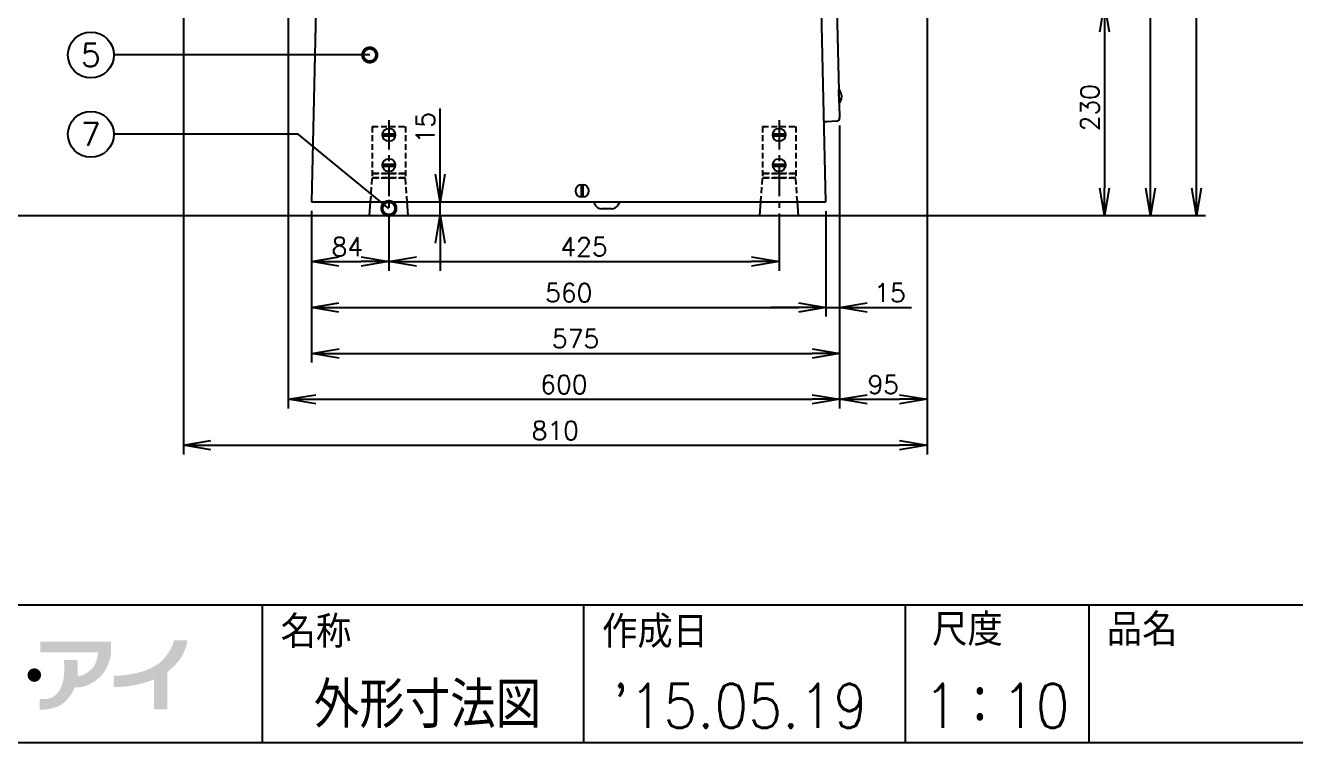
# Model space of a CAD drawing. Extents: x 230 to 4050, y 0 to 2754.
# Drawn here: x 1172 to 2555, y 0 to 781 of the extents above; entities that cross this region are included whole.
import ezdxf
from ezdxf.enums import TextEntityAlignment as Align

# ---------------------------------------------------------------- set-up
doc = ezdxf.new("R2010")
doc.units = 0
doc.header["$PDMODE"] = 3
doc.linetypes.add('CENTER', pattern=[50.8, 31.75, -6.35, 6.35, -6.35])
doc.linetypes.add('HIDDEN', pattern=[9.525, 6.35, -3.175])
doc.layers.get('0').update_dxf_attribs({"linetype": 'CONTINUOUS'})
doc.layers.get('DEFPOINTS').update_dxf_attribs({"linetype": 'CONTINUOUS'})
for name, color, linetype in [('DANMEN', 7, 'CONTINUOUS'), ('SUNPOU', 7, 'CONTINUOUS'), ('WAKU', 7, 'CONTINUOUS')]:
    doc.layers.add(name, color=color, linetype=linetype)
doc.styles.get("Standard").update_dxf_attribs({"font": 'SIMPLEX.shx', "bigfont": 'extfont.shx'})
doc.dimstyles.get("Standard").update_dxf_attribs({"dimscale": 10, "dimtxt": 2, "dimasz": 3, "dimexe": 1, "dimexo": 1, "dimgap": 0.6, "dimtad": 3, "dimdec": 0, "dimzin": 0, "dimdsep": 46, "dimtxsty": 'STANDARD', "dimblk1": 'OPEN', "dimblk2": 'OPEN', "dimsah": 1, "dimcen": 1.5, "dimadec": 0, "dimazin": 0, "dimtfac": 1, "dimtdec": 0, "dimtmove": 0, "dimatfit": 0, "dimldrblk": 'DOTSMALL', "dimfxl": 1, "dimtvp": 1, "dimtolj": 1, "dimtzin": 0, "dimarcsym": 0})

# ---------------------------------------------------------------- blocks, each defined once
blk = doc.blocks.new('_OPEN')
at = {"color": 0, "linetype": 'ByBlock'}
for p, q in [((-1, 0.167), (0, 0)), ((0, 0), (-1, -0.167)), ((0, 0), (-1, 0))]:
    blk.add_line(p, q, dxfattribs=at)
blk = doc.blocks.new('*D2')
at = {"layer": 'DEFPOINTS', "color": 0}
for p in [(1483.6, 588.6), (1567.9, 573.7), (1567.9, 523.7)]:
    blk.add_point(p, dxfattribs=at)
at = {"layer": 'SUNPOU', "color": 0, "lineweight": -2}
for p, q in [((1483.6, 578.6), (1483.6, 513.7)), ((1567.9, 563.7), (1567.9, 513.7)), ((1513.6, 523.7), (1537.9, 523.7))]:
    blk.add_line(p, q, dxfattribs=at)
at = {"layer": 'SUNPOU', "color": 0, "lineweight": -2, "xscale": 30, "yscale": 30, "zscale": 30, "rotation": 180}
blk.add_blockref('_OPEN', (1483.6, 523.7), dxfattribs=at)
at = {"layer": 'SUNPOU', "color": 0, "lineweight": -2, "xscale": 30, "yscale": 30, "zscale": 30}
blk.add_blockref('_OPEN', (1567.9, 523.7), dxfattribs=at)
at = {"layer": 'SUNPOU', "color": 0, "insert": (1522.7, 539.7), "char_height": 20, "attachment_point": 5}
blk.add_mtext('\\A1;84', dxfattribs=at)
blk = doc.blocks.new('_DotSmall')
at = {"color": 0, "linetype": 'ByBlock', "const_width": 0.5}
blk.add_lwpolyline([(-0.0625, 0, 1), (0.0625, 0, 1)], format="xyb", close=True, dxfattribs=at)
blk = doc.blocks.new('*D3')
at = {"layer": 'DEFPOINTS', "color": 0}
for p in [(1567.9, 573.7), (1992.9, 573.7), (1992.9, 523.7)]:
    blk.add_point(p, dxfattribs=at)
at = {"layer": 'SUNPOU', "color": 0, "lineweight": -2}
for p, q in [((1567.9, 563.7), (1567.9, 513.7)), ((1992.9, 563.7), (1992.9, 513.7)), ((1597.9, 523.7), (1962.9, 523.7))]:
    blk.add_line(p, q, dxfattribs=at)
at = {"layer": 'SUNPOU', "color": 0, "lineweight": -2, "xscale": 30, "yscale": 30, "zscale": 30, "rotation": 180}
blk.add_blockref('_OPEN', (1567.9, 523.7), dxfattribs=at)
at = {"layer": 'SUNPOU', "color": 0, "lineweight": -2, "xscale": 30, "yscale": 30, "zscale": 30}
blk.add_blockref('_OPEN', (1992.9, 523.7), dxfattribs=at)
at = {"layer": 'SUNPOU', "color": 0, "insert": (1780.4, 539.7), "char_height": 20, "attachment_point": 5}
blk.add_mtext('\\A1;425', dxfattribs=at)
blk = doc.blocks.new('*D4')
at = {"layer": 'DEFPOINTS', "color": 0}
for p in [(1483.6, 588.6), (2043.9, 588.7), (2043.9, 473.7)]:
    blk.add_point(p, dxfattribs=at)
at = {"layer": 'SUNPOU', "color": 0, "lineweight": -2}
for p, q in [((1483.6, 578.6), (1483.6, 463.7)), ((2043.9, 578.7), (2043.9, 463.7)), ((1513.6, 473.7), (2013.9, 473.7))]:
    blk.add_line(p, q, dxfattribs=at)
at = {"layer": 'SUNPOU', "color": 0, "lineweight": -2, "xscale": 30, "yscale": 30, "zscale": 30, "rotation": 180}
blk.add_blockref('_OPEN', (1483.6, 473.7), dxfattribs=at)
at = {"layer": 'SUNPOU', "color": 0, "lineweight": -2, "xscale": 30, "yscale": 30, "zscale": 30}
blk.add_blockref('_OPEN', (2043.9, 473.7), dxfattribs=at)
at = {"layer": 'SUNPOU', "color": 0, "insert": (1763.8, 489.7), "char_height": 20, "attachment_point": 5}
blk.add_mtext('\\A1;560', dxfattribs=at)
blk = doc.blocks.new('*D6')
at = {"layer": 'DEFPOINTS', "color": 0}
for p in [(2154, 1423.8), (1344.1, 1137), (2154, 323.7)]:
    blk.add_point(p, dxfattribs=at)
at = {"layer": 'SUNPOU', "color": 0, "lineweight": -2}
for p, q in [((2154, 1413.8), (2154, 313.7)), ((1344.1, 1127), (1344.1, 313.7)), ((1374.1, 323.7), (2124, 323.7))]:
    blk.add_line(p, q, dxfattribs=at)
at = {"layer": 'SUNPOU', "color": 0, "lineweight": -2, "xscale": 30, "yscale": 30, "zscale": 30, "rotation": 180}
blk.add_blockref('_OPEN', (1344.1, 323.7), dxfattribs=at)
at = {"layer": 'SUNPOU', "color": 0, "lineweight": -2, "xscale": 30, "yscale": 30, "zscale": 30}
blk.add_blockref('_OPEN', (2154, 323.7), dxfattribs=at)
at = {"layer": 'SUNPOU', "color": 0, "insert": (1749.1, 339.7), "char_height": 20, "attachment_point": 5}
blk.add_mtext('\\A1;810', dxfattribs=at)
blk = doc.blocks.new('*D21')
at = {"layer": 'DEFPOINTS', "color": 0}
for p in [(2302.7, 803.7), (2337.8, 573.7), (2347.3, 573.7)]:
    blk.add_point(p, dxfattribs=at)
at = {"layer": 'SUNPOU', "color": 0, "lineweight": -2}
for p, q in [((2312.7, 803.7), (2357.3, 803.7)), ((2347.3, 773.7), (2347.3, 603.7)), ((2347.8, 573.7), (2357.3, 573.7))]:
    blk.add_line(p, q, dxfattribs=at)
at = {"layer": 'SUNPOU', "color": 0, "lineweight": -2, "xscale": 30, "yscale": 30, "zscale": 30}
for p, rotation in [((2347.3, 803.7), 90), ((2347.3, 573.7), 270)]:
    blk.add_blockref('_OPEN', p, dxfattribs=dict(at, rotation=rotation))
at = {"layer": 'SUNPOU', "color": 0, "insert": (2331.3, 691.2), "char_height": 20, "attachment_point": 5, "rotation": 90}
blk.add_mtext('\\A1;230', dxfattribs=at)
blk = doc.blocks.new('*D23')
at = {"layer": 'DEFPOINTS', "color": 0}
for p in [(2020.1, 1173.7), (2397.3, 1173.7), (2164.4, 573.7)]:
    blk.add_point(p, dxfattribs=at)
at = {"layer": 'SUNPOU', "color": 0, "lineweight": -2}
for p, q in [((2030.1, 1173.7), (2407.3, 1173.7)), ((2397.3, 603.7), (2397.3, 1143.7)), ((2174.4, 573.7), (2407.3, 573.7))]:
    blk.add_line(p, q, dxfattribs=at)
at = {"layer": 'SUNPOU', "color": 0, "lineweight": -2, "xscale": 30, "yscale": 30, "zscale": 30}
for p, rotation in [((2397.3, 1173.7), 90), ((2397.3, 573.7), 270)]:
    blk.add_blockref('_OPEN', p, dxfattribs=dict(at, rotation=rotation))
at = {"layer": 'SUNPOU', "color": 0, "insert": (2381.3, 873.7), "char_height": 20, "attachment_point": 5, "rotation": 90}
blk.add_mtext('\\A1;600', dxfattribs=at)
blk = doc.blocks.new('*D24')
at = {"layer": 'DEFPOINTS', "color": 0}
for p in [(1623.7, 588.7), (1623.7, 588.7), (1623.7, 573.7)]:
    blk.add_point(p, dxfattribs=at)
at = {"layer": 'SUNPOU', "color": 0, "lineweight": -2}
for p, q in [((1623.7, 618.7), (1623.7, 690.2)), ((1623.7, 573.7), (1623.7, 588.7)), ((1623.7, 543.7), (1623.7, 513.7))]:
    blk.add_line(p, q, dxfattribs=at)
at = {"layer": 'SUNPOU', "color": 0, "lineweight": -2, "xscale": 30, "yscale": 30, "zscale": 30}
for p, rotation in [((1623.7, 588.7), 270), ((1623.7, 573.7), 90)]:
    blk.add_blockref('_OPEN', p, dxfattribs=dict(at, rotation=rotation))
at = {"layer": 'SUNPOU', "color": 0, "insert": (1607.7, 669.4), "char_height": 20, "attachment_point": 5, "rotation": 90}
blk.add_mtext('\\A1;15', dxfattribs=at)
blk = doc.blocks.new('*D25')
at = {"layer": 'DEFPOINTS', "color": 0}
for p in [(1999.4, 1553.5), (2447.3, 1553.5), (2387.5, 573.7)]:
    blk.add_point(p, dxfattribs=at)
at = {"layer": 'SUNPOU', "color": 0, "lineweight": -2}
for p, q in [((2009.4, 1553.5), (2457.3, 1553.5)), ((2447.3, 603.7), (2447.3, 1523.5)), ((2397.5, 573.7), (2457.3, 573.7))]:
    blk.add_line(p, q, dxfattribs=at)
at = {"layer": 'SUNPOU', "color": 0, "lineweight": -2, "xscale": 30, "yscale": 30, "zscale": 30}
for p, rotation in [((2447.3, 1553.5), 90), ((2447.3, 573.7), 270)]:
    blk.add_blockref('_OPEN', p, dxfattribs=dict(at, rotation=rotation))
at = {"layer": 'SUNPOU', "color": 0, "insert": (2431.3, 1063.6), "char_height": 20, "attachment_point": 5, "rotation": 90}
blk.add_mtext('\\A1;980', dxfattribs=at)
blk = doc.blocks.new('*D27')
at = {"layer": 'DEFPOINTS', "color": 0}
for p in [(1458.3, 1080.4), (2058.7, 681.9), (2058.7, 373.7)]:
    blk.add_point(p, dxfattribs=at)
at = {"layer": 'SUNPOU', "color": 0, "lineweight": -2}
for p, q in [((1458.3, 1070.4), (1458.3, 363.7)), ((2058.7, 671.9), (2058.7, 363.7)), ((1488.3, 373.7), (2028.7, 373.7))]:
    blk.add_line(p, q, dxfattribs=at)
at = {"layer": 'SUNPOU', "color": 0, "lineweight": -2, "xscale": 30, "yscale": 30, "zscale": 30, "rotation": 180}
blk.add_blockref('_OPEN', (1458.3, 373.7), dxfattribs=at)
at = {"layer": 'SUNPOU', "color": 0, "lineweight": -2, "xscale": 30, "yscale": 30, "zscale": 30}
blk.add_blockref('_OPEN', (2058.7, 373.7), dxfattribs=at)
at = {"layer": 'SUNPOU', "color": 0, "insert": (1758.5, 389.7), "char_height": 20, "attachment_point": 5}
blk.add_mtext('\\A1;600', dxfattribs=at)
blk = doc.blocks.new('*D28')
at = {"layer": 'DEFPOINTS', "color": 0}
for p in [(2154, 1386.7), (2058.7, 681.9), (2154, 373.7)]:
    blk.add_point(p, dxfattribs=at)
at = {"layer": 'SUNPOU', "color": 0, "lineweight": -2}
for p, q in [((2154, 1376.7), (2154, 363.7)), ((2058.7, 671.9), (2058.7, 363.7)), ((2088.7, 373.7), (2124, 373.7))]:
    blk.add_line(p, q, dxfattribs=at)
at = {"layer": 'SUNPOU', "color": 0, "lineweight": -2, "xscale": 30, "yscale": 30, "zscale": 30, "rotation": 180}
blk.add_blockref('_OPEN', (2058.7, 373.7), dxfattribs=at)
at = {"layer": 'SUNPOU', "color": 0, "lineweight": -2, "xscale": 30, "yscale": 30, "zscale": 30}
blk.add_blockref('_OPEN', (2154, 373.7), dxfattribs=at)
at = {"layer": 'SUNPOU', "color": 0, "insert": (2106.3, 389.7), "char_height": 20, "attachment_point": 5}
blk.add_mtext('\\A1;95', dxfattribs=at)
blk = doc.blocks.new('*D29')
at = {"layer": 'DEFPOINTS', "color": 0}
for p in [(2058.7, 681.9), (1483.7, 588.9), (2058.7, 423.7)]:
    blk.add_point(p, dxfattribs=at)
at = {"layer": 'SUNPOU', "color": 0, "lineweight": -2}
for p, q in [((2058.7, 671.9), (2058.7, 413.7)), ((1483.7, 578.9), (1483.7, 413.7)), ((1513.7, 423.7), (2028.7, 423.7))]:
    blk.add_line(p, q, dxfattribs=at)
at = {"layer": 'SUNPOU', "color": 0, "lineweight": -2, "xscale": 30, "yscale": 30, "zscale": 30, "rotation": 180}
blk.add_blockref('_OPEN', (1483.7, 423.7), dxfattribs=at)
at = {"layer": 'SUNPOU', "color": 0, "lineweight": -2, "xscale": 30, "yscale": 30, "zscale": 30}
blk.add_blockref('_OPEN', (2058.7, 423.7), dxfattribs=at)
at = {"layer": 'SUNPOU', "color": 0, "insert": (1771.2, 439.7), "char_height": 20, "attachment_point": 5}
blk.add_mtext('\\A1;575', dxfattribs=at)

msp = doc.modelspace()

# ---------------------------------------------------------------- hatches: boundary and pattern name
at = {"layer": 'WAKU'}
h = msp.add_hatch(color=1, dxfattribs=at)
edge = h.paths.add_edge_path()
edge.add_spline(control_points=[(1348.5, 111.4), (1348.5, 111.4), (1333.8, 111.4), (1333.8, 111.4), (1333.8, 111.1), (1329.6, 91), (1309.8, 81.4), (1302.4, 77.9), (1295.8, 76.3), (1290.2, 75.1), (1277.9, 72.5), (1268.8, 72.9), (1268.7, 72.9), (1268.7, 72.9), (1268.1, 60.5), (1268.1, 60.5), (1268.5, 60.5), (1278.8, 60), (1292.8, 62.9), (1298.3, 64.1), (1304.8, 65.7), (1312.2, 68.9), (1312.2, 68.9), (1312.2, 36.1), (1312.2, 36.1), (1312.2, 36.1), (1326.7, 36.1), (1326.7, 36.1), (1326.7, 36.1), (1326.7, 77), (1326.7, 77), (1347.1, 91.6), (1348.2, 110.4), (1348.5, 111.4)], knot_values=[0, 0, 0, 0, 1, 1, 1, 2, 2, 2, 3, 3, 3, 4, 4, 4, 5, 5, 5, 6, 6, 6, 7, 7, 7, 8, 8, 8, 9, 9, 9, 10, 10, 10, 11, 11, 11, 11], degree=3, periodic=0)
h = msp.add_hatch(color=1, dxfattribs=at)
edge = h.paths.add_edge_path()
edge.add_spline(control_points=[(1265.5, 101.6), (1265.5, 101.6), (1265.5, 109.8), (1265.5, 109.8), (1265.5, 109.8), (1188.5, 109.8), (1188.5, 109.8), (1188.5, 109.8), (1188.5, 98.2), (1188.5, 98.2), (1188.5, 98.2), (1251.3, 98.2), (1251.3, 98.2), (1251, 95.1), (1249.9, 85.4), (1244.5, 80.3), (1238, 74.2), (1233.2, 72.5), (1228.8, 72.5), (1228.8, 72.5), (1228.8, 72.5), (1228.8, 72.5), (1229.7, 81.5), (1228.7, 89.9), (1228.7, 89.9), (1228.7, 89.9), (1213.9, 89.9), (1213.9, 89.9), (1213.9, 89.9), (1214.9, 87.4), (1214.2, 74.5), (1213.5, 60.6), (1207.4, 52.9), (1202, 49.7), (1196.6, 46.5), (1187.6, 47.4), (1187.6, 47.4), (1187.6, 47.4), (1187.6, 35.7), (1187.6, 35.7), (1187.6, 35.7), (1192.3, 35.2), (1202.4, 37.6), (1211.4, 39.6), (1219.2, 46.4), (1224.9, 57.7), (1225.1, 58), (1225.6, 59.7), (1225.7, 60), (1232.7, 60.1), (1240.7, 60.6), (1252, 70.3), (1260.9, 77.9), (1264.3, 89.7), (1265.2, 96.1), (1265.2, 96.1), (1265.5, 101.6), (1265.5, 101.6)], knot_values=[0, 0, 0, 0, 1, 1, 1, 2, 2, 2, 3, 3, 3, 4, 4, 4, 5, 5, 5, 6, 6, 6, 7, 7, 7, 8, 8, 8, 9, 9, 9, 10, 10, 10, 11, 11, 11, 12, 12, 12, 13, 13, 13, 14, 14, 14, 15, 15, 15, 16, 16, 16, 17, 17, 17, 18, 18, 18, 19, 19, 19, 19], degree=3, periodic=0)
h = msp.add_hatch(color=1, dxfattribs=at)
edge = h.paths.add_edge_path()
edge.add_spline(control_points=[(1189.2, 73.5), (1189.2, 69.4), (1185.9, 66.1), (1181.8, 66.1), (1177.7, 66.1), (1174.4, 69.4), (1174.4, 73.5), (1174.4, 77.6), (1177.7, 80.9), (1181.8, 80.9), (1185.9, 80.9), (1189.2, 77.6), (1189.2, 73.5)], knot_values=[0, 0, 0, 0, 1, 1, 1, 2, 2, 2, 3, 3, 3, 4, 4, 4, 4], degree=3, periodic=0)

# ---------------------------------------------------------------- linework, layer by layer
at = {"color": 2, "linetype": 'Continuous'}
for p, q in [((2043.9, 588.7), (2030, 1163.9)), ((2048, 1126.9), (2058.7, 680.1)), ((1489.3, 840.4), (1483.6, 588.7)), ((2044.8, 675.7), (2041.8, 675.7)), ((2055.5, 676.6), (2044.8, 675.7)), ((1483.6, 588.7), (2043.9, 588.7)), ((1790.7, 588.7), (1792.7, 585.2)), ((1810.4, 581.2), (1799.6, 581.2)), ((1819.3, 588.7), (1817.3, 585.2))]:
    msp.add_line(p, q, dxfattribs=at)
at = {"color": 2}
for p, q in [((2058.3, 710.6), (2058, 710.6)), ((2058.3, 696.6), (2058, 710.6)), ((2059.4, 709.3), (2058.7, 710.3)), ((2058.6, 696.6), (2058.3, 696.6)), ((2059.7, 697.9), (2059.1, 696.8)), ((1561, 662.7), (1574.8, 662.7)), ((1561, 660.7), (1574.8, 660.7)), ((1986, 662.7), (1999.8, 662.7)), ((1986, 660.7), (1999.8, 660.7)), ((1561, 629.7), (1574.8, 629.7)), ((1561, 627.7), (1574.8, 627.7)), ((1986, 629.7), (1999.8, 629.7)), ((1986, 627.7), (1999.8, 627.7)), ((1777.5, 595), (1777.5, 606.4)), ((1779.3, 606.4), (1779.3, 595)), ((1546.9, 573.7), (1548, 588.7)), ((1588.9, 573.7), (1587.8, 588.7)), ((1971.9, 573.7), (1973, 588.7)), ((2013.9, 573.7), (2012.8, 588.7)), ((1546.9, 573.7), (1588.9, 573.7)), ((1546.9, 573.7), (1588.9, 573.7)), ((1971.9, 573.7), (2013.9, 573.7)), ((1971.9, 573.7), (2013.9, 573.7))]:
    msp.add_line(p, q, dxfattribs=at)
for centre in [(1567.9, 661.7), (1992.9, 661.7), (1567.9, 628.7), (1992.9, 628.7), (1778.4, 600.7)]:
    msp.add_circle(centre, 7, dxfattribs=at)
for centre, radius, start, end in [((2058.3, 710), 0.583, 36.7535, 91.377), ((2049.4, 703.4), 11.6, 332.1225, 30.6316), ((2058.6, 697.2), 0.583, 271.377, 326.0005), ((1778.4, 600.7), 5.75, 81.2506, 98.7494), ((1778.4, 600.7), 5.75, 261.2506, 278.7494)]:
    msp.add_arc(centre, radius, start, end, dxfattribs=at)
at = {"color": 2, "linetype": 'Continuous'}
for centre, radius, start, end in [((2055.2, 680.1), 3.5, 274.3863, 1.3863), ((1799.6, 589.2), 8, 210, 270), ((1810.4, 589.2), 8, 270, 330)]:
    msp.add_arc(centre, radius, start, end, dxfattribs=at)
at = {"layer": 'DANMEN', "color": 2, "linetype": 'HIDDEN'}
for p, q in [((1549.9, 670.7), (1549.9, 614.7)), ((1549.9, 670.7), (1585.9, 670.7)), ((1585.9, 670.7), (1585.9, 614.7)), ((1974.9, 670.7), (1974.9, 614.7)), ((1974.9, 670.7), (2010.9, 670.7)), ((2010.9, 670.7), (2010.9, 614.7)), ((1548, 588.7), (1549.9, 614.7)), ((1549.9, 619.7), (1585.9, 619.7)), ((1585.9, 619.7), (1549.9, 619.7)), ((1549.9, 614.7), (1585.9, 614.7)), ((1585.9, 614.7), (1549.9, 614.7)), ((1587.8, 588.7), (1585.9, 614.7)), ((1973, 588.7), (1974.9, 614.7)), ((1974.9, 619.7), (2010.9, 619.7)), ((2010.9, 619.7), (1974.9, 619.7)), ((1974.9, 614.7), (2010.9, 614.7)), ((2010.9, 614.7), (1974.9, 614.7)), ((2012.8, 588.7), (2010.9, 614.7))]:
    msp.add_line(p, q, dxfattribs=at)
at = {"layer": 'DANMEN', "color": 2, "linetype": 'CENTER'}
for p, q in [((1567.9, 677.5), (1567.9, 558.3)), ((1992.9, 677.5), (1992.9, 558.3))]:
    msp.add_line(p, q, dxfattribs=at)
at = {"layer": 'DANMEN', "color": 2}
msp.add_line((463.3, 573.7), (2359.4, 573.7), dxfattribs=at)
at = {"layer": 'SUNPOU'}
for p, q in [((2058.7, 612.1), (2058.7, 463.7)), ((2043.9, 578.7), (2043.9, 463.7)), ((2013.9, 473.7), (1983.9, 473.7)), ((2043.9, 473.7), (2058.7, 473.7)), ((2088.7, 473.7), (2137.1, 473.7))]:
    msp.add_line(p, q, dxfattribs=at)
for centre in [(1243.4, 748.6), (1243.4, 662.2)]:
    msp.add_circle(centre, 25, dxfattribs=at)
at = {"layer": 'WAKU', "color": 6}
for p, q in [((230, 150), (4050, 150)), ((230, 0), (4050, 0))]:
    msp.add_line(p, q, dxfattribs=at)
at = {"layer": 'WAKU', "color": 7}
for p, q in [((1430, 150), (1430, 0)), ((1780, 150), (1780, 0)), ((2130, 150), (2130, 0)), ((2330, 150), (2330, 0))]:
    msp.add_line(p, q, dxfattribs=at)

# ---------------------------------------------------------------- block references
at = {"layer": 'SUNPOU', "xscale": 30, "yscale": 30, "zscale": 30}
msp.add_blockref('_OPEN', (2043.9, 473.7), dxfattribs=at)
at = {"layer": 'SUNPOU', "xscale": 30, "yscale": 30, "zscale": 30, "rotation": 180}
msp.add_blockref('_OPEN', (2058.7, 473.7), dxfattribs=at)

# ---------------------------------------------------------------- texts
at = {"layer": 'SUNPOU'}
for s, p in [('5', (1243.4, 748.6)), ('7', (1243.4, 662.2))]:
    msp.add_text(s, height=25, dxfattribs=at).set_placement(p, align=Align.MIDDLE)
at = {"layer": 'SUNPOU', "insert": (2113.6, 489.7), "char_height": 20, "attachment_point": 5}
msp.add_mtext('\\A1;15', dxfattribs=at)
at = {"layer": 'WAKU'}
for s, p in [('名称', (1450, 103.1)), ('作成日', (1800, 103.1)), ('尺度', (2159.5, 105.4)), ('品名', (2349.7, 105.4))]:
    msp.add_text(s, height=35, dxfattribs=at).set_placement(p)
at = {"layer": 'WAKU', "color": 1, "width": 0.9}
for s, height, p in [('外形寸法図', 50, (1610, 16)), ("'15.05.19", 48, (1950, 16)), ('1：10', 48, (2230, 16))]:
    msp.add_text(s, height=height, dxfattribs=at).set_placement(p, align=Align.CENTER)

# ---------------------------------------------------------------- dimensions: what is measured, and where the dimension line sits
at = {"layer": 'SUNPOU'}
for base, p1, p2, picture, middle in [((2447.3, 1553.5), (2387.5, 573.7), (1999.4, 1553.5), '*D25', (2431.3, 1063.6)), ((2397.3, 1173.7), (2164.4, 573.7), (2020.1, 1173.7), '*D23', (2381.3, 873.7))]:
    dim = msp.add_linear_dim(base=base, p1=p1, p2=p2, angle=90, dimstyle='STANDARD', override={"dimarcsym": 1}, dxfattribs=at)
    dim.commit()
    dim.dimension.update_dxf_attribs({"geometry": picture, "text_midpoint": middle})
for base, p1, p2, picture, middle in [((2154, 323.7), (1344.1, 1137), (2154, 1423.8), '*D6', (1749.1, 339.7)), ((2154, 373.7), (2058.7, 681.9), (2154, 1386.7), '*D28', (2106.3, 389.7)), ((2058.7, 373.7), (1458.3, 1080.4), (2058.7, 681.9), '*D27', (1758.5, 389.7)), ((2058.7, 423.7), (1483.6, 588.9), (2058.7, 681.9), '*D29', (1771.2, 439.7)), ((2043.9, 473.7), (1483.6, 588.6), (2043.9, 588.7), '*D4', (1763.8, 489.7)), ((1992.9, 523.7), (1567.9, 573.7), (1992.9, 573.7), '*D3', (1780.4, 539.7))]:
    dim = msp.add_linear_dim(base=base, p1=p1, p2=p2, dimstyle='STANDARD', dxfattribs=at)
    dim.commit()
    dim.dimension.update_dxf_attribs({"geometry": picture, "text_midpoint": middle})
dim = msp.add_linear_dim(base=(2347.3, 573.7), p1=(2302.7, 803.7), p2=(2337.8, 573.7), angle=90, dimstyle='STANDARD', override={"dimarcsym": 1}, dxfattribs=at)
dim.commit()
dim.dimension.update_dxf_attribs({"geometry": '*D21', "text_midpoint": (2347.3, 691.2), "dimtype": 160})
dim = msp.add_linear_dim(base=(1623.7, 588.7), p1=(1623.7, 573.7), p2=(1623.7, 588.7), angle=90, dimstyle='STANDARD', dxfattribs=at)
dim.commit()
dim.dimension.update_dxf_attribs({"geometry": '*D24', "text_midpoint": (1607.7, 669.4)})
dim = msp.add_linear_dim(base=(1567.9, 523.7), p1=(1483.6, 588.6), p2=(1567.9, 573.7), dimstyle='STANDARD', dxfattribs=at)
dim.commit()
dim.dimension.update_dxf_attribs({"geometry": '*D2', "text_midpoint": (1522.7, 523.7), "dimtype": 160})

# ---------------------------------------------------------------- leaders
for points in [[(1547.1, 748.6), (1268.4, 748.6)], [(1567.9, 581.6), (1469.3, 662.2), (1268.4, 662.2)]]:
    msp.add_leader(points, dimstyle='STANDARD', dxfattribs=at)

doc.saveas('drawing.dxf')
